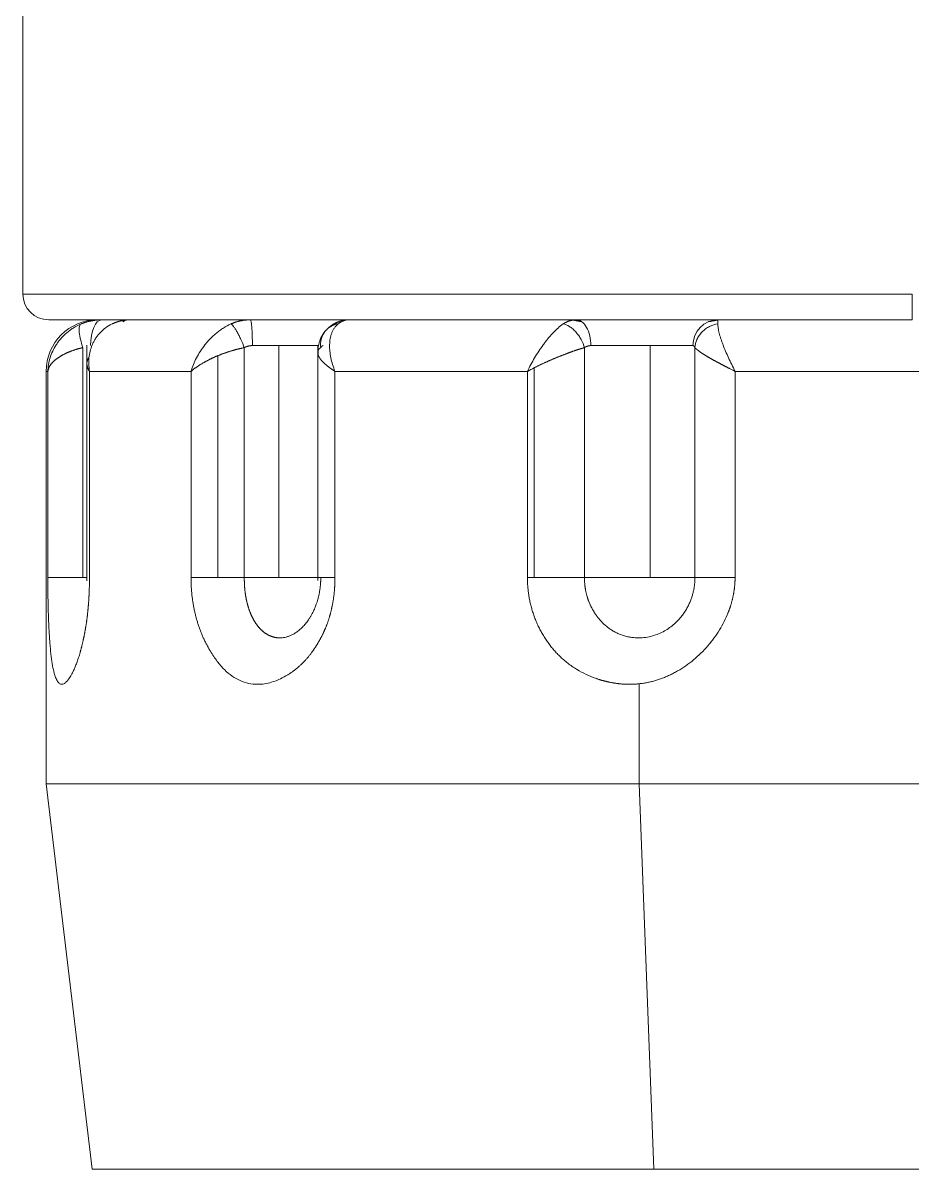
# Model space of a CAD drawing. Header units: millimetres. Extents: x 2915 to 5291, y 1031 to 4391.
# Drawn here: x 3759.71 to 3776.96, y 2238.01 to 2260.24 of the extents above; entities that cross this region are included whole.
import ezdxf

# ---------------------------------------------------------------- set-up
doc = ezdxf.new("R2010")
doc.units = ezdxf.units.MM

msp = doc.modelspace()

# ---------------------------------------------------------------- linework, layer by layer
at = {"linetype": 'Continuous', "lineweight": 18, "extrusion": (0, 1, 0)}
for p, q in [((3759.709, 2263.778), (3759.709, 2254.983)), ((3776.959, 2254.483), (3760.209, 2254.483)), ((3760.95, 2253.99), (3760.95, 2249.416)), ((3765.429, 2253.99), (3765.429, 2249.426)), ((3760.159, 2253.483), (3760.159, 2245.483)), ((3760.159, 2245.483), (3761.051, 2238.005)), ((3760.159, 2245.483), (3771.666, 2245.483)), ((3793.759, 2245.483), (3771.666, 2245.483))]:
    msp.add_line(p, q, dxfattribs=at)
at = {"linetype": 'Continuous', "lineweight": 13, "extrusion": (0, 1, 0)}
for p, q in [((3776.959, 2254.983), (3759.709, 2254.983)), ((3776.959, 2254.983), (3776.959, 2254.483)), ((3764.16, 2253.983), (3764.674, 2253.983)), ((3764.674, 2253.983), (3765.429, 2253.983)), ((3764.674, 2253.983), (3764.674, 2249.483)), ((3770.729, 2253.983), (3771.876, 2253.983)), ((3771.876, 2253.983), (3772.708, 2253.983)), ((3771.876, 2253.983), (3771.876, 2249.483)), ((3760.874, 2253.943), (3760.874, 2249.483)), ((3763.488, 2249.483), (3763.488, 2253.787)), ((3764.004, 2253.943), (3764.004, 2249.483)), ((3770.604, 2253.943), (3770.604, 2249.483)), ((3772.746, 2249.483), (3772.746, 2253.943)), ((3769.626, 2249.483), (3769.626, 2253.551)), ((3760.193, 2253.483), (3760.159, 2253.483)), ((3760.193, 2253.483), (3760.193, 2249.483)), ((3761, 2253.483), (3762.971, 2253.483)), ((3761, 2249.483), (3761, 2253.483)), ((3762.971, 2253.483), (3762.971, 2249.483)), ((3765.763, 2253.483), (3769.497, 2253.483)), ((3765.763, 2249.483), (3765.763, 2253.483)), ((3769.497, 2253.483), (3769.497, 2249.483)), ((3773.525, 2253.483), (3778.022, 2253.483)), ((3773.525, 2249.483), (3773.525, 2253.483)), ((3760.95, 2249.483), (3760.874, 2249.483)), ((3764.674, 2249.483), (3764.004, 2249.483)), ((3765.429, 2249.483), (3764.674, 2249.483)), ((3771.876, 2249.483), (3770.604, 2249.483)), ((3772.746, 2249.483), (3771.876, 2249.483)), ((3771.666, 2247.422), (3771.666, 2245.483)), ((3771.947, 2238.005), (3771.666, 2245.483)), ((3761.051, 2238.005), (3771.947, 2238.005)), ((3792.867, 2238.005), (3771.947, 2238.005))]:
    msp.add_line(p, q, dxfattribs=at)
at = {"linetype": 'Continuous', "lineweight": 18}
for centre, radius, start, end in [((3760.209, 2254.983), 0.5, 180, 270), ((3761.159, 2253.483), 1, 90, 180)]:
    msp.add_arc(centre, radius, start, end, dxfattribs=at)
at = {"linetype": 'Continuous', "lineweight": 13}
for centre, major_axis, ratio, start_param, end_param in [((3761.236, 2253.983), (0, -0.5), 0.429305, 3.141593, 4.712389), ((3761.785, 2253.983), (0, -0.5), 0.734428, 3.141593, 3.528303), ((3764.121, 2253.983), (0, -0.5), 0.07979, 1.570796, 3.141593), ((3766.02, 2253.983), (0, -0.5), 0.975377, 3.141593, 3.810606), ((3770.445, 2253.983), (0, -0.5), 0.567506, 1.570796, 3.141593), ((3773.186, 2253.983), (0, 0.5), 0.954974, 0, 1.570796)]:
    msp.add_ellipse(centre, major_axis=major_axis, ratio=ratio, start_param=start_param, end_param=end_param, dxfattribs=at)
for points, knots in [([(3760.839, 2254.404), (3760.783, 2254.381), (3760.707, 2254.341), (3760.615, 2254.278), (3760.552, 2254.227), (3760.494, 2254.173), (3760.442, 2254.117), (3760.395, 2254.059), (3760.34, 2253.978), (3760.283, 2253.874), (3760.25, 2253.788), (3760.21, 2253.659), (3760.196, 2253.571), (3760.193, 2253.483)], [0, 0, 0, 0, 0.125, 0.1875, 0.25, 0.3125, 0.375, 0.4375, 0.5, 0.625, 0.75, 0.75, 1, 1, 1, 1]), ([(3760.874, 2253.943), (3760.856, 2253.994), (3760.831, 2254.075), (3760.809, 2254.178), (3760.8, 2254.249), (3760.799, 2254.309), (3760.808, 2254.371), (3760.825, 2254.396), (3760.839, 2254.404)], [0, 0, 0, 0, 0.250916, 0.37638, 0.501843, 0.627307, 0.752771, 1, 1, 1, 1]), ([(3763.745, 2254.404), (3763.693, 2254.381), (3763.62, 2254.341), (3763.529, 2254.278), (3763.463, 2254.227), (3763.401, 2254.173), (3763.344, 2254.117), (3763.29, 2254.059), (3763.223, 2253.978), (3763.149, 2253.874), (3763.099, 2253.788), (3763.032, 2253.659), (3762.996, 2253.571), (3762.971, 2253.483)], [0, 0, 0, 0, 0.125, 0.1875, 0.25, 0.3125, 0.375, 0.4375, 0.5, 0.625, 0.75, 0.75, 1, 1, 1, 1]), ([(3770.191, 2254.404), (3770.158, 2254.381), (3770.107, 2254.341), (3770.04, 2254.278), (3769.991, 2254.227), (3769.941, 2254.173), (3769.894, 2254.117), (3769.848, 2254.059), (3769.787, 2253.978), (3769.715, 2253.874), (3769.662, 2253.788), (3769.585, 2253.659), (3769.538, 2253.571), (3769.497, 2253.483)], [0, 0, 0, 0, 0.125, 0.1875, 0.25, 0.3125, 0.375, 0.4375, 0.5, 0.625, 0.75, 0.75, 1, 1, 1, 1]), ([(3770.604, 2253.943), (3770.59, 2253.994), (3770.557, 2254.075), (3770.493, 2254.178), (3770.437, 2254.249), (3770.376, 2254.309), (3770.291, 2254.371), (3770.229, 2254.396), (3770.191, 2254.404)], [0, 0, 0, 0, 0.250842, 0.376318, 0.501794, 0.62727, 0.752747, 1, 1, 1, 1]), ([(3773.193, 2254.404), (3773.14, 2254.396), (3773.057, 2254.371), (3772.953, 2254.309), (3772.884, 2254.249), (3772.826, 2254.178), (3772.768, 2254.075), (3772.749, 2253.994), (3772.746, 2253.943)], [0, 0, 0, 0, 0.247163, 0.37264, 0.498117, 0.623594, 0.74907, 1, 1, 1, 1]), ([(3773.525, 2253.483), (3773.48, 2253.571), (3773.437, 2253.659), (3773.378, 2253.788), (3773.34, 2253.874), (3773.299, 2253.978), (3773.269, 2254.059), (3773.249, 2254.117), (3773.232, 2254.173), (3773.217, 2254.227), (3773.206, 2254.278), (3773.194, 2254.341), (3773.192, 2254.381), (3773.193, 2254.404)], [0, 0, 0, 0, 0.25, 0.25, 0.375, 0.5, 0.5625, 0.625, 0.6875, 0.75, 0.8125, 0.875, 1, 1, 1, 1]), ([(3765.488, 2253.943), (3765.489, 2253.945), (3765.491, 2253.948), (3765.493, 2253.952), (3765.496, 2253.955), (3765.499, 2253.959), (3765.501, 2253.962), (3765.504, 2253.965), (3765.507, 2253.968), (3765.509, 2253.971), (3765.512, 2253.973), (3765.514, 2253.975), (3765.516, 2253.977), (3765.519, 2253.978), (3765.521, 2253.98), (3765.523, 2253.981), (3765.526, 2253.982), (3765.528, 2253.982), (3765.53, 2253.983), (3765.531, 2253.983), (3765.532, 2253.983)], [0, 0, 0, 0, 0.056097, 0.111907, 0.16747, 0.222827, 0.278022, 0.333096, 0.388091, 0.44305, 0.498016, 0.553032, 0.60814, 0.663384, 0.718804, 0.774442, 0.830341, 0.88654, 0.94308, 1, 1, 1, 1]), ([(3770.729, 2253.983), (3770.726, 2253.983), (3770.721, 2253.983), (3770.714, 2253.982), (3770.706, 2253.982), (3770.699, 2253.981), (3770.691, 2253.98), (3770.684, 2253.978), (3770.677, 2253.977), (3770.67, 2253.975), (3770.663, 2253.973), (3770.656, 2253.971), (3770.649, 2253.968), (3770.643, 2253.965), (3770.636, 2253.962), (3770.63, 2253.959), (3770.623, 2253.955), (3770.617, 2253.952), (3770.61, 2253.948), (3770.606, 2253.945), (3770.604, 2253.943)], [0, 0, 0, 0, 0.05692, 0.11346, 0.169659, 0.225558, 0.281196, 0.336616, 0.39186, 0.446968, 0.501984, 0.55695, 0.611909, 0.666904, 0.721978, 0.777173, 0.83253, 0.888093, 0.943903, 1, 1, 1, 1]), ([(3772.746, 2253.943), (3772.745, 2253.945), (3772.744, 2253.948), (3772.743, 2253.952), (3772.741, 2253.955), (3772.74, 2253.959), (3772.738, 2253.962), (3772.736, 2253.965), (3772.734, 2253.968), (3772.732, 2253.971), (3772.73, 2253.973), (3772.728, 2253.975), (3772.726, 2253.977), (3772.724, 2253.978), (3772.721, 2253.98), (3772.719, 2253.981), (3772.716, 2253.982), (3772.714, 2253.982), (3772.711, 2253.983), (3772.709, 2253.983), (3772.708, 2253.983)], [0, 0, 0, 0, 0.056097, 0.111907, 0.16747, 0.222827, 0.278022, 0.333096, 0.388091, 0.44305, 0.498016, 0.553032, 0.60814, 0.663384, 0.718804, 0.774442, 0.830341, 0.88654, 0.94308, 1, 1, 1, 1]), ([(3760.874, 2253.943), (3760.87, 2253.942), (3760.861, 2253.941), (3760.847, 2253.938), (3760.833, 2253.934), (3760.819, 2253.931), (3760.805, 2253.927), (3760.791, 2253.924), (3760.777, 2253.92), (3760.763, 2253.916), (3760.748, 2253.911), (3760.734, 2253.907), (3760.719, 2253.902), (3760.704, 2253.897), (3760.69, 2253.893), (3760.675, 2253.887), (3760.66, 2253.882), (3760.646, 2253.876), (3760.631, 2253.871), (3760.616, 2253.865), (3760.601, 2253.859), (3760.586, 2253.853), (3760.572, 2253.846), (3760.557, 2253.84), (3760.542, 2253.833), (3760.528, 2253.826), (3760.513, 2253.819), (3760.499, 2253.811), (3760.485, 2253.804), (3760.471, 2253.796), (3760.457, 2253.788), (3760.443, 2253.78), (3760.429, 2253.772), (3760.416, 2253.764), (3760.403, 2253.755), (3760.39, 2253.746), (3760.377, 2253.738), (3760.364, 2253.728), (3760.352, 2253.719), (3760.34, 2253.71), (3760.329, 2253.7), (3760.317, 2253.69), (3760.306, 2253.68), (3760.296, 2253.67), (3760.286, 2253.66), (3760.276, 2253.649), (3760.267, 2253.638), (3760.258, 2253.627), (3760.249, 2253.616), (3760.241, 2253.605), (3760.234, 2253.594), (3760.227, 2253.582), (3760.22, 2253.57), (3760.215, 2253.558), (3760.209, 2253.546), (3760.205, 2253.534), (3760.201, 2253.521), (3760.197, 2253.509), (3760.195, 2253.496), (3760.193, 2253.487), (3760.193, 2253.483)], [0, 0, 0, 0, 0.011436, 0.023066, 0.03489, 0.046909, 0.059124, 0.071536, 0.084146, 0.096954, 0.109961, 0.123168, 0.136575, 0.150183, 0.163993, 0.178005, 0.192219, 0.206636, 0.221257, 0.236081, 0.251111, 0.266345, 0.281784, 0.297429, 0.31328, 0.329338, 0.345602, 0.362073, 0.378752, 0.395638, 0.412733, 0.430036, 0.447547, 0.465267, 0.483197, 0.501335, 0.519684, 0.538242, 0.55701, 0.575989, 0.595178, 0.614577, 0.634188, 0.65401, 0.674043, 0.694287, 0.714743, 0.735411, 0.756291, 0.777383, 0.798687, 0.820204, 0.841933, 0.863875, 0.886029, 0.908397, 0.930978, 0.953772, 0.976779, 1, 1, 1, 1]), ([(3763.488, 2253.787), (3763.484, 2253.785), (3763.474, 2253.781), (3763.46, 2253.775), (3763.445, 2253.769), (3763.43, 2253.762), (3763.415, 2253.755), (3763.399, 2253.748), (3763.384, 2253.74), (3763.367, 2253.733), (3763.351, 2253.725), (3763.334, 2253.717), (3763.318, 2253.708), (3763.3, 2253.699), (3763.283, 2253.69), (3763.266, 2253.681), (3763.248, 2253.671), (3763.231, 2253.662), (3763.213, 2253.652), (3763.195, 2253.641), (3763.177, 2253.631), (3763.159, 2253.62), (3763.141, 2253.609), (3763.123, 2253.597), (3763.106, 2253.586), (3763.088, 2253.574), (3763.071, 2253.561), (3763.053, 2253.549), (3763.036, 2253.536), (3763.019, 2253.523), (3763.003, 2253.51), (3762.986, 2253.496), (3762.976, 2253.487), (3762.971, 2253.483)], [0, 0, 0, 0, 0.021723, 0.044145, 0.067267, 0.091089, 0.115612, 0.140835, 0.16676, 0.193387, 0.220715, 0.248746, 0.277479, 0.306916, 0.337055, 0.367898, 0.399445, 0.431695, 0.464649, 0.498307, 0.53267, 0.567737, 0.603508, 0.639984, 0.677165, 0.715051, 0.753642, 0.792938, 0.83294, 0.873647, 0.915059, 0.957177, 1, 1, 1, 1]), ([(3764.004, 2253.943), (3763.999, 2253.942), (3763.988, 2253.94), (3763.973, 2253.937), (3763.957, 2253.934), (3763.941, 2253.93), (3763.925, 2253.927), (3763.909, 2253.923), (3763.893, 2253.919), (3763.877, 2253.915), (3763.861, 2253.911), (3763.844, 2253.907), (3763.828, 2253.902), (3763.811, 2253.898), (3763.795, 2253.893), (3763.778, 2253.888), (3763.761, 2253.883), (3763.745, 2253.878), (3763.728, 2253.873), (3763.711, 2253.868), (3763.694, 2253.862), (3763.677, 2253.857), (3763.66, 2253.851), (3763.643, 2253.845), (3763.625, 2253.839), (3763.608, 2253.833), (3763.591, 2253.827), (3763.574, 2253.821), (3763.557, 2253.814), (3763.54, 2253.807), (3763.522, 2253.801), (3763.505, 2253.794), (3763.494, 2253.789), (3763.488, 2253.787)], [0, 0, 0, 0, 0.029332, 0.058846, 0.088545, 0.11843, 0.148501, 0.178761, 0.209211, 0.239852, 0.270685, 0.301712, 0.332934, 0.364351, 0.395966, 0.42778, 0.459793, 0.492007, 0.524422, 0.55704, 0.589863, 0.62289, 0.656123, 0.689564, 0.723212, 0.757069, 0.791137, 0.825415, 0.859905, 0.894607, 0.929524, 0.964654, 1, 1, 1, 1]), ([(3770.604, 2253.943), (3770.601, 2253.942), (3770.594, 2253.941), (3770.583, 2253.938), (3770.572, 2253.935), (3770.561, 2253.932), (3770.55, 2253.928), (3770.538, 2253.925), (3770.526, 2253.921), (3770.514, 2253.917), (3770.501, 2253.914), (3770.489, 2253.91), (3770.476, 2253.905), (3770.463, 2253.901), (3770.449, 2253.897), (3770.436, 2253.892), (3770.422, 2253.887), (3770.408, 2253.883), (3770.393, 2253.878), (3770.379, 2253.872), (3770.364, 2253.867), (3770.348, 2253.862), (3770.333, 2253.856), (3770.317, 2253.85), (3770.302, 2253.845), (3770.285, 2253.839), (3770.269, 2253.832), (3770.252, 2253.826), (3770.236, 2253.82), (3770.219, 2253.813), (3770.201, 2253.807), (3770.184, 2253.8), (3770.166, 2253.793), (3770.148, 2253.786), (3770.13, 2253.778), (3770.111, 2253.771), (3770.093, 2253.763), (3770.074, 2253.756), (3770.055, 2253.748), (3770.036, 2253.74), (3770.017, 2253.732), (3769.997, 2253.724), (3769.977, 2253.715), (3769.958, 2253.707), (3769.938, 2253.698), (3769.917, 2253.689), (3769.897, 2253.68), (3769.877, 2253.671), (3769.856, 2253.662), (3769.836, 2253.653), (3769.815, 2253.643), (3769.794, 2253.634), (3769.773, 2253.624), (3769.752, 2253.614), (3769.731, 2253.604), (3769.71, 2253.594), (3769.689, 2253.583), (3769.668, 2253.573), (3769.647, 2253.562), (3769.633, 2253.555), (3769.626, 2253.551)], [0, 0, 0, 0, 0.012656, 0.025464, 0.038424, 0.051538, 0.064805, 0.078226, 0.091803, 0.105535, 0.119424, 0.133469, 0.147672, 0.162033, 0.176552, 0.19123, 0.206068, 0.221066, 0.236224, 0.251543, 0.267023, 0.282665, 0.298469, 0.314436, 0.330565, 0.346858, 0.363314, 0.379934, 0.396719, 0.413668, 0.430782, 0.448062, 0.465507, 0.483117, 0.500894, 0.518838, 0.536948, 0.555225, 0.573669, 0.59228, 0.611059, 0.630006, 0.649122, 0.668405, 0.687857, 0.707478, 0.727268, 0.747228, 0.767356, 0.787654, 0.808122, 0.82876, 0.849568, 0.870546, 0.891694, 0.913014, 0.934504, 0.956165, 0.977997, 1, 1, 1, 1]), ([(3773.415, 2253.539), (3773.41, 2253.542), (3773.4, 2253.547), (3773.385, 2253.554), (3773.371, 2253.562), (3773.356, 2253.569), (3773.342, 2253.577), (3773.328, 2253.584), (3773.314, 2253.591), (3773.301, 2253.598), (3773.287, 2253.605), (3773.274, 2253.612), (3773.26, 2253.619), (3773.247, 2253.626), (3773.235, 2253.633), (3773.222, 2253.64), (3773.209, 2253.646), (3773.197, 2253.653), (3773.185, 2253.66), (3773.173, 2253.666), (3773.161, 2253.672), (3773.149, 2253.679), (3773.138, 2253.685), (3773.126, 2253.691), (3773.115, 2253.697), (3773.104, 2253.703), (3773.093, 2253.709), (3773.083, 2253.715), (3773.072, 2253.721), (3773.062, 2253.727), (3773.052, 2253.733), (3773.042, 2253.738), (3773.032, 2253.744), (3773.023, 2253.749), (3773.014, 2253.755), (3773.004, 2253.76), (3772.995, 2253.766), (3772.987, 2253.771), (3772.978, 2253.776), (3772.969, 2253.781), (3772.961, 2253.786), (3772.953, 2253.791), (3772.945, 2253.796), (3772.937, 2253.801), (3772.93, 2253.806), (3772.922, 2253.81), (3772.915, 2253.815), (3772.908, 2253.819), (3772.901, 2253.824), (3772.894, 2253.828), (3772.887, 2253.833), (3772.881, 2253.837), (3772.875, 2253.841), (3772.869, 2253.845), (3772.863, 2253.849), (3772.857, 2253.853), (3772.851, 2253.857), (3772.846, 2253.861), (3772.84, 2253.865), (3772.835, 2253.869), (3772.83, 2253.872), (3772.825, 2253.876), (3772.82, 2253.879), (3772.816, 2253.883), (3772.811, 2253.886), (3772.807, 2253.89), (3772.803, 2253.893), (3772.799, 2253.896), (3772.795, 2253.899), (3772.791, 2253.902), (3772.787, 2253.905), (3772.784, 2253.908), (3772.781, 2253.911), (3772.777, 2253.914), (3772.774, 2253.916), (3772.771, 2253.919), (3772.768, 2253.922), (3772.766, 2253.924), (3772.763, 2253.926), (3772.76, 2253.929), (3772.758, 2253.931), (3772.756, 2253.933), (3772.754, 2253.935), (3772.751, 2253.938), (3772.749, 2253.94), (3772.748, 2253.941), (3772.746, 2253.943), (3772.746, 2253.943)], [0, 0, 0, 0, 0.015167, 0.030251, 0.045253, 0.060171, 0.075007, 0.08976, 0.10443, 0.119018, 0.133523, 0.147945, 0.162285, 0.176543, 0.190718, 0.204811, 0.218821, 0.232749, 0.246596, 0.26036, 0.274042, 0.287642, 0.30116, 0.314596, 0.327951, 0.341224, 0.354415, 0.367524, 0.380552, 0.393499, 0.406364, 0.419148, 0.431851, 0.444472, 0.457013, 0.469472, 0.481851, 0.494148, 0.506365, 0.518501, 0.530557, 0.542532, 0.554427, 0.566242, 0.577976, 0.58963, 0.601204, 0.612698, 0.624113, 0.635447, 0.646702, 0.657878, 0.668974, 0.679991, 0.690929, 0.701787, 0.712567, 0.723268, 0.733891, 0.744434, 0.7549, 0.765287, 0.775596, 0.785827, 0.79598, 0.806056, 0.816054, 0.825974, 0.835818, 0.845584, 0.855273, 0.864886, 0.874422, 0.883882, 0.893266, 0.902573, 0.911805, 0.920961, 0.930042, 0.939048, 0.947978, 0.956834, 0.965615, 0.974322, 0.982955, 0.991514, 1, 1, 1, 1]), ([(3760.874, 2249.483), (3760.786, 2249.483), (3760.61, 2249.483), (3760.386, 2249.483), (3760.237, 2249.483), (3760.199, 2249.483), (3760.193, 2249.483)], [0, 0, 0, 0, 0.249151, 0.499491, 0.749831, 1, 1, 1, 1]), ([(3763.488, 2249.483), (3763.466, 2249.483), (3763.348, 2249.483), (3763.152, 2249.483), (3763.022, 2249.483), (3762.971, 2249.483)], [0, 0, 0, 0, 0.103723, 0.552015, 1, 1, 1, 1]), ([(3764.004, 2249.483), (3763.912, 2249.483), (3763.739, 2249.483), (3763.562, 2249.483), (3763.488, 2249.483)], [0, 0, 0, 0, 0.56541, 1, 1, 1, 1]), ([(3764.004, 2249.483), (3764.004, 2249.477), (3764.004, 2249.465), (3764.004, 2249.447), (3764.004, 2249.429), (3764.005, 2249.411), (3764.005, 2249.394), (3764.006, 2249.376), (3764.007, 2249.359), (3764.007, 2249.341), (3764.009, 2249.324), (3764.01, 2249.307), (3764.011, 2249.29), (3764.012, 2249.273), (3764.014, 2249.256), (3764.016, 2249.239), (3764.017, 2249.222), (3764.019, 2249.205), (3764.021, 2249.188), (3764.024, 2249.172), (3764.026, 2249.155), (3764.028, 2249.139), (3764.031, 2249.122), (3764.034, 2249.106), (3764.037, 2249.09), (3764.04, 2249.074), (3764.043, 2249.058), (3764.046, 2249.042), (3764.05, 2249.026), (3764.054, 2249.01), (3764.057, 2248.994), (3764.061, 2248.979), (3764.065, 2248.963), (3764.07, 2248.947), (3764.074, 2248.932), (3764.079, 2248.917), (3764.083, 2248.901), (3764.088, 2248.886), (3764.093, 2248.871), (3764.098, 2248.856), (3764.104, 2248.841), (3764.109, 2248.827), (3764.115, 2248.812), (3764.121, 2248.797), (3764.127, 2248.783), (3764.133, 2248.768), (3764.139, 2248.754), (3764.146, 2248.74), (3764.152, 2248.726), (3764.159, 2248.712), (3764.166, 2248.698), (3764.173, 2248.685), (3764.181, 2248.671), (3764.188, 2248.658), (3764.196, 2248.645), (3764.204, 2248.632), (3764.212, 2248.619), (3764.22, 2248.606), (3764.228, 2248.594), (3764.237, 2248.581), (3764.245, 2248.569), (3764.254, 2248.557), (3764.263, 2248.545), (3764.273, 2248.534), (3764.282, 2248.522), (3764.292, 2248.511), (3764.302, 2248.5), (3764.312, 2248.489), (3764.322, 2248.479), (3764.332, 2248.469), (3764.343, 2248.459), (3764.353, 2248.449), (3764.364, 2248.439), (3764.375, 2248.43), (3764.387, 2248.421), (3764.398, 2248.413), (3764.41, 2248.404), (3764.421, 2248.396), (3764.433, 2248.389), (3764.446, 2248.381), (3764.458, 2248.374), (3764.47, 2248.367), (3764.483, 2248.361), (3764.496, 2248.355), (3764.509, 2248.349), (3764.522, 2248.344), (3764.535, 2248.339), (3764.549, 2248.334), (3764.563, 2248.33), (3764.576, 2248.326), (3764.59, 2248.323), (3764.604, 2248.32), (3764.619, 2248.318), (3764.633, 2248.316), (3764.648, 2248.314), (3764.662, 2248.313), (3764.677, 2248.312), (3764.687, 2248.312), (3764.692, 2248.312)], [0, 0, 0, 0, 0.009914, 0.019782, 0.029607, 0.03939, 0.049134, 0.058841, 0.068514, 0.078154, 0.087764, 0.097347, 0.106904, 0.116438, 0.125951, 0.135445, 0.144923, 0.154387, 0.163838, 0.173279, 0.182713, 0.192141, 0.201565, 0.210987, 0.220409, 0.229834, 0.239263, 0.248699, 0.258142, 0.267596, 0.277061, 0.286539, 0.296033, 0.305544, 0.315073, 0.324623, 0.334194, 0.343789, 0.353408, 0.363054, 0.372727, 0.38243, 0.392163, 0.401928, 0.411726, 0.421558, 0.431426, 0.44133, 0.451272, 0.461252, 0.471273, 0.481334, 0.491437, 0.501582, 0.511771, 0.522005, 0.532284, 0.542609, 0.552981, 0.5634, 0.573868, 0.584385, 0.594951, 0.605568, 0.616235, 0.626954, 0.637725, 0.648549, 0.659426, 0.670356, 0.681341, 0.69238, 0.703475, 0.714625, 0.725831, 0.737093, 0.748413, 0.75979, 0.771224, 0.782717, 0.794268, 0.805878, 0.817548, 0.829277, 0.841067, 0.852917, 0.864828, 0.876801, 0.888836, 0.900933, 0.913093, 0.925316, 0.937603, 0.949954, 0.96237, 0.974851, 0.987397, 1, 1, 1, 1]), ([(3765.763, 2249.483), (3765.693, 2249.483), (3765.566, 2249.483), (3765.445, 2249.483), (3765.416, 2249.483), (3765.456, 2249.483), (3765.488, 2249.483)], [0, 0, 0, 0, 0.249871, 0.499914, 0.749957, 1, 1, 1, 1]), ([(3770.604, 2249.483), (3770.535, 2249.483), (3770.371, 2249.483), (3770.075, 2249.483), (3769.817, 2249.483), (3769.673, 2249.483), (3769.626, 2249.483)], [0, 0, 0, 0, 0.285013, 0.570025, 0.855038, 1, 1, 1, 1]), ([(3770.604, 2249.483), (3770.604, 2249.477), (3770.604, 2249.464), (3770.604, 2249.446), (3770.605, 2249.428), (3770.606, 2249.41), (3770.606, 2249.393), (3770.608, 2249.375), (3770.609, 2249.358), (3770.61, 2249.34), (3770.612, 2249.323), (3770.614, 2249.306), (3770.617, 2249.289), (3770.619, 2249.272), (3770.622, 2249.255), (3770.625, 2249.238), (3770.628, 2249.22), (3770.632, 2249.203), (3770.636, 2249.186), (3770.64, 2249.169), (3770.644, 2249.152), (3770.649, 2249.134), (3770.654, 2249.117), (3770.659, 2249.099), (3770.665, 2249.082), (3770.671, 2249.064), (3770.677, 2249.046), (3770.684, 2249.029), (3770.691, 2249.011), (3770.698, 2248.993), (3770.706, 2248.975), (3770.714, 2248.956), (3770.722, 2248.938), (3770.731, 2248.92), (3770.74, 2248.902), (3770.75, 2248.883), (3770.76, 2248.865), (3770.771, 2248.846), (3770.782, 2248.828), (3770.793, 2248.809), (3770.805, 2248.791), (3770.817, 2248.772), (3770.83, 2248.754), (3770.843, 2248.735), (3770.857, 2248.717), (3770.872, 2248.698), (3770.887, 2248.68), (3770.912, 2248.651), (3770.949, 2248.61), (3771, 2248.561), (3771.056, 2248.515), (3771.115, 2248.472), (3771.18, 2248.433), (3771.248, 2248.398), (3771.321, 2248.368), (3771.398, 2248.344), (3771.48, 2248.326), (3771.565, 2248.315), (3771.669, 2248.31), (3771.789, 2248.318), (3771.92, 2248.346), (3772.042, 2248.388), (3772.154, 2248.443), (3772.256, 2248.509), (3772.348, 2248.582), (3772.414, 2248.648), (3772.461, 2248.7), (3772.491, 2248.737), (3772.519, 2248.774), (3772.545, 2248.812), (3772.569, 2248.849), (3772.591, 2248.886), (3772.611, 2248.923), (3772.629, 2248.96), (3772.645, 2248.996), (3772.66, 2249.032), (3772.674, 2249.068), (3772.686, 2249.103), (3772.697, 2249.138), (3772.707, 2249.172), (3772.715, 2249.206), (3772.722, 2249.24), (3772.729, 2249.274), (3772.734, 2249.308), (3772.738, 2249.342), (3772.742, 2249.377), (3772.744, 2249.411), (3772.746, 2249.447), (3772.746, 2249.471), (3772.746, 2249.483)], [0, 0, 0, 0, 0.005081, 0.010103, 0.015074, 0.02, 0.024887, 0.029742, 0.034571, 0.03938, 0.044175, 0.048963, 0.053749, 0.058538, 0.063336, 0.068148, 0.07298, 0.077836, 0.08272, 0.087638, 0.092593, 0.097588, 0.102629, 0.107718, 0.112858, 0.118052, 0.123304, 0.128616, 0.13399, 0.139428, 0.144934, 0.150507, 0.156151, 0.161867, 0.167656, 0.17352, 0.179459, 0.185476, 0.19157, 0.197744, 0.203997, 0.210331, 0.216746, 0.223244, 0.229824, 0.236487, 0.243234, 0.250066, 0.270157, 0.290721, 0.311766, 0.333306, 0.355361, 0.377958, 0.401133, 0.424923, 0.449376, 0.474539, 0.50046, 0.540794, 0.579325, 0.616242, 0.651714, 0.685875, 0.718817, 0.750588, 0.764276, 0.777616, 0.790614, 0.803275, 0.815605, 0.82761, 0.839299, 0.850682, 0.861769, 0.872576, 0.883119, 0.893419, 0.903498, 0.913384, 0.923107, 0.932702, 0.942209, 0.95167, 0.961132, 0.970643, 0.980255, 0.990022, 1, 1, 1, 1]), ([(3773.525, 2249.483), (3773.434, 2249.483), (3773.249, 2249.483), (3773.002, 2249.483), (3772.823, 2249.483), (3772.763, 2249.483), (3772.746, 2249.483)], [0, 0, 0, 0, 0.249774, 0.499849, 0.749925, 1, 1, 1, 1])]:
    msp.add_open_spline(points, degree=3, knots=knots, dxfattribs=at)
at = {"linetype": 'Continuous', "lineweight": 18}
for points, knots in [([(3760.839, 2254.404), (3760.844, 2254.406), (3760.853, 2254.41), (3760.868, 2254.415), (3760.882, 2254.421), (3760.897, 2254.426), (3760.912, 2254.431), (3760.927, 2254.436), (3760.942, 2254.44), (3760.957, 2254.445), (3760.972, 2254.449), (3760.987, 2254.453), (3761.002, 2254.456), (3761.017, 2254.46), (3761.033, 2254.463), (3761.048, 2254.466), (3761.064, 2254.468), (3761.079, 2254.471), (3761.095, 2254.473), (3761.11, 2254.475), (3761.126, 2254.477), (3761.141, 2254.479), (3761.157, 2254.48), (3761.173, 2254.481), (3761.189, 2254.482), (3761.204, 2254.482), (3761.22, 2254.483), (3761.231, 2254.483), (3761.236, 2254.483)], [0, 0, 0, 0, 0.037952, 0.075942, 0.113969, 0.152035, 0.190139, 0.228283, 0.266466, 0.304689, 0.342953, 0.381257, 0.419603, 0.45799, 0.496419, 0.534891, 0.573406, 0.611964, 0.650565, 0.689211, 0.7279, 0.766635, 0.805414, 0.844239, 0.88311, 0.922027, 0.96099, 1, 1, 1, 1]), ([(3761, 2253.483), (3760.986, 2253.571), (3760.982, 2253.659), (3760.995, 2253.788), (3761.009, 2253.874), (3761.044, 2253.978), (3761.081, 2254.059), (3761.115, 2254.117), (3761.153, 2254.173), (3761.199, 2254.227), (3761.25, 2254.278), (3761.325, 2254.341), (3761.391, 2254.381), (3761.44, 2254.404)], [0, 0, 0, 0, 0.25, 0.25, 0.375, 0.5, 0.5625, 0.625, 0.6875, 0.75, 0.8125, 0.875, 1, 1, 1, 1]), ([(3761.785, 2254.483), (3761.781, 2254.483), (3761.772, 2254.483), (3761.758, 2254.482), (3761.745, 2254.482), (3761.731, 2254.481), (3761.718, 2254.48), (3761.704, 2254.479), (3761.691, 2254.477), (3761.677, 2254.475), (3761.664, 2254.473), (3761.65, 2254.471), (3761.637, 2254.468), (3761.623, 2254.466), (3761.61, 2254.463), (3761.597, 2254.46), (3761.583, 2254.456), (3761.57, 2254.453), (3761.557, 2254.449), (3761.544, 2254.445), (3761.53, 2254.44), (3761.517, 2254.436), (3761.504, 2254.431), (3761.491, 2254.426), (3761.479, 2254.421), (3761.466, 2254.415), (3761.453, 2254.41), (3761.445, 2254.406), (3761.44, 2254.404)], [0, 0, 0, 0, 0.03901, 0.077973, 0.11689, 0.155761, 0.194586, 0.233365, 0.2721, 0.310789, 0.349435, 0.388036, 0.426594, 0.465109, 0.503581, 0.54201, 0.580397, 0.618743, 0.657047, 0.695311, 0.733534, 0.771717, 0.809861, 0.847965, 0.886031, 0.924058, 0.962048, 1, 1, 1, 1]), ([(3763.745, 2254.404), (3763.749, 2254.406), (3763.758, 2254.41), (3763.772, 2254.415), (3763.785, 2254.421), (3763.799, 2254.426), (3763.813, 2254.431), (3763.827, 2254.436), (3763.841, 2254.44), (3763.855, 2254.445), (3763.869, 2254.449), (3763.883, 2254.453), (3763.898, 2254.456), (3763.912, 2254.46), (3763.926, 2254.463), (3763.941, 2254.466), (3763.956, 2254.468), (3763.97, 2254.471), (3763.985, 2254.473), (3764, 2254.475), (3764.015, 2254.477), (3764.03, 2254.479), (3764.045, 2254.48), (3764.06, 2254.481), (3764.075, 2254.482), (3764.09, 2254.482), (3764.105, 2254.483), (3764.115, 2254.483), (3764.121, 2254.483)], [0, 0, 0, 0, 0.037952, 0.075942, 0.113969, 0.152035, 0.190139, 0.228283, 0.266466, 0.304689, 0.342953, 0.381257, 0.419603, 0.45799, 0.496419, 0.534891, 0.573406, 0.611964, 0.650565, 0.689211, 0.7279, 0.766635, 0.805414, 0.844239, 0.88311, 0.922027, 0.96099, 1, 1, 1, 1]), ([(3764.004, 2253.943), (3763.985, 2253.994), (3763.951, 2254.075), (3763.902, 2254.178), (3763.864, 2254.249), (3763.828, 2254.309), (3763.784, 2254.371), (3763.758, 2254.396), (3763.745, 2254.404)], [0, 0, 0, 0, 0.250827, 0.376305, 0.501784, 0.627263, 0.752742, 1, 1, 1, 1]), ([(3765.825, 2254.404), (3765.776, 2254.396), (3765.701, 2254.371), (3765.615, 2254.309), (3765.56, 2254.249), (3765.518, 2254.178), (3765.484, 2254.075), (3765.481, 2253.994), (3765.488, 2253.943)], [0, 0, 0, 0, 0.24716, 0.372635, 0.498111, 0.623586, 0.749061, 1, 1, 1, 1]), ([(3765.763, 2253.483), (3765.728, 2253.571), (3765.701, 2253.659), (3765.675, 2253.788), (3765.661, 2253.874), (3765.657, 2253.978), (3765.662, 2254.059), (3765.669, 2254.117), (3765.682, 2254.173), (3765.699, 2254.227), (3765.722, 2254.278), (3765.759, 2254.341), (3765.796, 2254.381), (3765.825, 2254.404)], [0, 0, 0, 0, 0.25, 0.25, 0.375, 0.5, 0.5625, 0.625, 0.6875, 0.75, 0.8125, 0.875, 1, 1, 1, 1]), ([(3766.02, 2254.483), (3766.017, 2254.483), (3766.013, 2254.483), (3766.005, 2254.482), (3765.998, 2254.482), (3765.99, 2254.481), (3765.983, 2254.48), (3765.975, 2254.479), (3765.968, 2254.477), (3765.96, 2254.475), (3765.953, 2254.473), (3765.945, 2254.471), (3765.938, 2254.468), (3765.93, 2254.466), (3765.923, 2254.463), (3765.915, 2254.46), (3765.908, 2254.456), (3765.9, 2254.453), (3765.892, 2254.449), (3765.885, 2254.445), (3765.877, 2254.44), (3765.87, 2254.436), (3765.862, 2254.431), (3765.855, 2254.426), (3765.847, 2254.421), (3765.84, 2254.415), (3765.832, 2254.41), (3765.827, 2254.406), (3765.825, 2254.404)], [0, 0, 0, 0, 0.03901, 0.077973, 0.11689, 0.155761, 0.194586, 0.233365, 0.2721, 0.310789, 0.349435, 0.388036, 0.426594, 0.465109, 0.503581, 0.54201, 0.580397, 0.618743, 0.657047, 0.695311, 0.733534, 0.771717, 0.809861, 0.847965, 0.886031, 0.924058, 0.962048, 1, 1, 1, 1]), ([(3770.191, 2254.404), (3770.194, 2254.406), (3770.2, 2254.41), (3770.209, 2254.415), (3770.218, 2254.421), (3770.227, 2254.426), (3770.236, 2254.431), (3770.245, 2254.436), (3770.255, 2254.44), (3770.264, 2254.445), (3770.274, 2254.449), (3770.283, 2254.453), (3770.293, 2254.456), (3770.303, 2254.46), (3770.312, 2254.463), (3770.322, 2254.466), (3770.332, 2254.468), (3770.342, 2254.471), (3770.352, 2254.473), (3770.362, 2254.475), (3770.372, 2254.477), (3770.383, 2254.479), (3770.393, 2254.48), (3770.403, 2254.481), (3770.414, 2254.482), (3770.424, 2254.482), (3770.435, 2254.483), (3770.442, 2254.483), (3770.445, 2254.483)], [0, 0, 0, 0, 0.037952, 0.075942, 0.113969, 0.152035, 0.190139, 0.228283, 0.266466, 0.304689, 0.342953, 0.381257, 0.419603, 0.45799, 0.496419, 0.534891, 0.573406, 0.611964, 0.650565, 0.689211, 0.7279, 0.766635, 0.805414, 0.844239, 0.88311, 0.922027, 0.96099, 1, 1, 1, 1]), ([(3773.186, 2254.483), (3773.186, 2254.483), (3773.187, 2254.483), (3773.187, 2254.482), (3773.188, 2254.482), (3773.189, 2254.481), (3773.189, 2254.48), (3773.19, 2254.479), (3773.19, 2254.477), (3773.191, 2254.475), (3773.191, 2254.473), (3773.192, 2254.471), (3773.192, 2254.468), (3773.192, 2254.466), (3773.193, 2254.463), (3773.193, 2254.46), (3773.193, 2254.456), (3773.193, 2254.453), (3773.193, 2254.449), (3773.193, 2254.445), (3773.193, 2254.44), (3773.193, 2254.436), (3773.193, 2254.431), (3773.193, 2254.426), (3773.193, 2254.421), (3773.193, 2254.415), (3773.193, 2254.41), (3773.193, 2254.406), (3773.193, 2254.404)], [0, 0, 0, 0, 0.03901, 0.077973, 0.11689, 0.155761, 0.194586, 0.233365, 0.2721, 0.310789, 0.349435, 0.388036, 0.426594, 0.465109, 0.503581, 0.54201, 0.580397, 0.618743, 0.657047, 0.695311, 0.733534, 0.771717, 0.809861, 0.847965, 0.886031, 0.924058, 0.962048, 1, 1, 1, 1]), ([(3765.573, 2254.261), (3765.539, 2254.221), (3765.488, 2254.141), (3765.435, 2253.978), (3765.43, 2253.867), (3765.44, 2253.796)], [0, 0, 0, 0, 0.294555, 0.556953, 1, 1, 1, 1]), ([(3764.16, 2253.983), (3764.157, 2253.983), (3764.151, 2253.983), (3764.142, 2253.982), (3764.133, 2253.982), (3764.123, 2253.981), (3764.114, 2253.98), (3764.105, 2253.978), (3764.097, 2253.977), (3764.088, 2253.975), (3764.079, 2253.973), (3764.07, 2253.971), (3764.062, 2253.968), (3764.053, 2253.965), (3764.045, 2253.962), (3764.036, 2253.959), (3764.028, 2253.955), (3764.02, 2253.952), (3764.012, 2253.948), (3764.006, 2253.945), (3764.004, 2253.943)], [0, 0, 0, 0, 0.05692, 0.11346, 0.169659, 0.225558, 0.281196, 0.336616, 0.39186, 0.446968, 0.501984, 0.55695, 0.611909, 0.666904, 0.721978, 0.777173, 0.83253, 0.888093, 0.943903, 1, 1, 1, 1]), ([(3761, 2253.483), (3760.999, 2253.485), (3760.995, 2253.491), (3760.991, 2253.499), (3760.986, 2253.506), (3760.982, 2253.514), (3760.978, 2253.522), (3760.975, 2253.529), (3760.971, 2253.537), (3760.968, 2253.544), (3760.966, 2253.552), (3760.963, 2253.559), (3760.961, 2253.566), (3760.959, 2253.573), (3760.957, 2253.58), (3760.955, 2253.587), (3760.954, 2253.594), (3760.953, 2253.601), (3760.952, 2253.608), (3760.951, 2253.615), (3760.95, 2253.622), (3760.95, 2253.628), (3760.95, 2253.635), (3760.95, 2253.642), (3760.951, 2253.648), (3760.951, 2253.654), (3760.952, 2253.661), (3760.953, 2253.667), (3760.954, 2253.673), (3760.955, 2253.679), (3760.957, 2253.685), (3760.959, 2253.691), (3760.96, 2253.697), (3760.963, 2253.703), (3760.965, 2253.709), (3760.967, 2253.715), (3760.97, 2253.72), (3760.972, 2253.726), (3760.975, 2253.732), (3760.978, 2253.737), (3760.981, 2253.743), (3760.985, 2253.748), (3760.987, 2253.751), (3760.988, 2253.752)], [0, 0, 0, 0, 0.027538, 0.054924, 0.082157, 0.109238, 0.136166, 0.162941, 0.189564, 0.216035, 0.242353, 0.268519, 0.294533, 0.320395, 0.346104, 0.371662, 0.397067, 0.42232, 0.447422, 0.472372, 0.49717, 0.521817, 0.546312, 0.570655, 0.594847, 0.618888, 0.642777, 0.666515, 0.690102, 0.713538, 0.736822, 0.759956, 0.782939, 0.805772, 0.828454, 0.850985, 0.873365, 0.895596, 0.917676, 0.939606, 0.961385, 0.983015, 1, 1, 1, 1]), ([(3765.763, 2253.483), (3765.759, 2253.485), (3765.751, 2253.491), (3765.739, 2253.499), (3765.728, 2253.506), (3765.717, 2253.514), (3765.706, 2253.522), (3765.695, 2253.529), (3765.684, 2253.537), (3765.674, 2253.544), (3765.664, 2253.552), (3765.654, 2253.559), (3765.645, 2253.566), (3765.635, 2253.573), (3765.626, 2253.58), (3765.617, 2253.587), (3765.609, 2253.594), (3765.6, 2253.601), (3765.592, 2253.608), (3765.584, 2253.615), (3765.576, 2253.622), (3765.569, 2253.628), (3765.561, 2253.635), (3765.554, 2253.642), (3765.548, 2253.648), (3765.541, 2253.654), (3765.534, 2253.661), (3765.528, 2253.667), (3765.522, 2253.673), (3765.516, 2253.679), (3765.511, 2253.685), (3765.505, 2253.691), (3765.5, 2253.697), (3765.495, 2253.703), (3765.491, 2253.709), (3765.486, 2253.715), (3765.482, 2253.72), (3765.477, 2253.726), (3765.473, 2253.732), (3765.47, 2253.737), (3765.466, 2253.743), (3765.463, 2253.748), (3765.459, 2253.753), (3765.456, 2253.758), (3765.453, 2253.764), (3765.451, 2253.769), (3765.448, 2253.774), (3765.446, 2253.779), (3765.444, 2253.784), (3765.442, 2253.788), (3765.44, 2253.793), (3765.438, 2253.798), (3765.437, 2253.802), (3765.435, 2253.807), (3765.434, 2253.812), (3765.433, 2253.816), (3765.432, 2253.82), (3765.431, 2253.825), (3765.43, 2253.829), (3765.43, 2253.833), (3765.43, 2253.837), (3765.429, 2253.841), (3765.429, 2253.845), (3765.429, 2253.849), (3765.429, 2253.853), (3765.43, 2253.857), (3765.43, 2253.861), (3765.431, 2253.864), (3765.431, 2253.868), (3765.432, 2253.871), (3765.433, 2253.875), (3765.434, 2253.878), (3765.435, 2253.881), (3765.436, 2253.885), (3765.437, 2253.888), (3765.439, 2253.891), (3765.44, 2253.894), (3765.442, 2253.897), (3765.443, 2253.9), (3765.445, 2253.903), (3765.447, 2253.906), (3765.449, 2253.908), (3765.451, 2253.911), (3765.453, 2253.914), (3765.455, 2253.916), (3765.457, 2253.919), (3765.459, 2253.921), (3765.461, 2253.923), (3765.464, 2253.926), (3765.466, 2253.928), (3765.469, 2253.93), (3765.471, 2253.932), (3765.474, 2253.934), (3765.477, 2253.936), (3765.479, 2253.938), (3765.482, 2253.94), (3765.485, 2253.942), (3765.487, 2253.943), (3765.488, 2253.943)], [0, 0, 0, 0, 0.014055, 0.028032, 0.041931, 0.055752, 0.069496, 0.083161, 0.096749, 0.110259, 0.123691, 0.137045, 0.150322, 0.163521, 0.176643, 0.189687, 0.202653, 0.215542, 0.228353, 0.241087, 0.253743, 0.266322, 0.278824, 0.291248, 0.303595, 0.315864, 0.328057, 0.340172, 0.35221, 0.364171, 0.376055, 0.387862, 0.399592, 0.411245, 0.422822, 0.434321, 0.445744, 0.457089, 0.468358, 0.479551, 0.490667, 0.501706, 0.512669, 0.523555, 0.534365, 0.545099, 0.555756, 0.566337, 0.576842, 0.587271, 0.597624, 0.6079, 0.618101, 0.628226, 0.638276, 0.648249, 0.658147, 0.667969, 0.677716, 0.687388, 0.696984, 0.706505, 0.71595, 0.725321, 0.734617, 0.743837, 0.752983, 0.762054, 0.77105, 0.779972, 0.78882, 0.797593, 0.806292, 0.814916, 0.823467, 0.831944, 0.840347, 0.848676, 0.856931, 0.865114, 0.873223, 0.881258, 0.889221, 0.897111, 0.904928, 0.912672, 0.920344, 0.927944, 0.935471, 0.942926, 0.95031, 0.957622, 0.964863, 0.972032, 0.97913, 0.986157, 0.993114, 1, 1, 1, 1]), ([(3761, 2249.483), (3761, 2249.475), (3761, 2249.46), (3761, 2249.437), (3761, 2249.415), (3761, 2249.393), (3760.999, 2249.37), (3760.999, 2249.348), (3760.998, 2249.326), (3760.998, 2249.304), (3760.997, 2249.282), (3760.997, 2249.26), (3760.996, 2249.238), (3760.995, 2249.216), (3760.994, 2249.195), (3760.993, 2249.173), (3760.992, 2249.152), (3760.991, 2249.13), (3760.99, 2249.109), (3760.989, 2249.088), (3760.988, 2249.067), (3760.986, 2249.046), (3760.985, 2249.025), (3760.984, 2249.004), (3760.982, 2248.983), (3760.98, 2248.963), (3760.979, 2248.942), (3760.977, 2248.922), (3760.975, 2248.901), (3760.973, 2248.881), (3760.971, 2248.861), (3760.969, 2248.84), (3760.967, 2248.82), (3760.965, 2248.8), (3760.963, 2248.781), (3760.961, 2248.761), (3760.959, 2248.741), (3760.956, 2248.722), (3760.954, 2248.702), (3760.951, 2248.683), (3760.949, 2248.663), (3760.946, 2248.644), (3760.943, 2248.625), (3760.941, 2248.606), (3760.938, 2248.587), (3760.935, 2248.568), (3760.932, 2248.549), (3760.929, 2248.53), (3760.926, 2248.512), (3760.923, 2248.493), (3760.92, 2248.475), (3760.916, 2248.457), (3760.913, 2248.438), (3760.91, 2248.42), (3760.906, 2248.402), (3760.903, 2248.384), (3760.899, 2248.366), (3760.896, 2248.348), (3760.892, 2248.33), (3760.888, 2248.313), (3760.885, 2248.295), (3760.881, 2248.278), (3760.877, 2248.26), (3760.873, 2248.243), (3760.869, 2248.226), (3760.865, 2248.209), (3760.861, 2248.192), (3760.857, 2248.175), (3760.853, 2248.158), (3760.849, 2248.141), (3760.844, 2248.125), (3760.84, 2248.108), (3760.836, 2248.091), (3760.831, 2248.075), (3760.827, 2248.059), (3760.822, 2248.042), (3760.815, 2248.016), (3760.804, 2247.979), (3760.79, 2247.934), (3760.776, 2247.89), (3760.761, 2247.848), (3760.746, 2247.808), (3760.731, 2247.77), (3760.716, 2247.733), (3760.7, 2247.698), (3760.685, 2247.664), (3760.669, 2247.632), (3760.653, 2247.602), (3760.626, 2247.556), (3760.589, 2247.5), (3760.544, 2247.449), (3760.502, 2247.418), (3760.458, 2247.407), (3760.413, 2247.423), (3760.37, 2247.477), (3760.332, 2247.567), (3760.299, 2247.693), (3760.27, 2247.855), (3760.253, 2247.993), (3760.244, 2248.084), (3760.241, 2248.116), (3760.238, 2248.149), (3760.235, 2248.181), (3760.232, 2248.214), (3760.23, 2248.247), (3760.227, 2248.28), (3760.225, 2248.314), (3760.223, 2248.347), (3760.22, 2248.381), (3760.218, 2248.415), (3760.216, 2248.449), (3760.215, 2248.484), (3760.213, 2248.518), (3760.211, 2248.553), (3760.21, 2248.588), (3760.208, 2248.623), (3760.207, 2248.658), (3760.205, 2248.694), (3760.204, 2248.729), (3760.203, 2248.765), (3760.202, 2248.801), (3760.201, 2248.838), (3760.2, 2248.874), (3760.199, 2248.911), (3760.198, 2248.947), (3760.197, 2248.984), (3760.197, 2249.022), (3760.196, 2249.059), (3760.195, 2249.097), (3760.195, 2249.134), (3760.194, 2249.172), (3760.194, 2249.211), (3760.194, 2249.249), (3760.193, 2249.287), (3760.193, 2249.326), (3760.193, 2249.365), (3760.193, 2249.404), (3760.193, 2249.443), (3760.193, 2249.47), (3760.193, 2249.483)], [0, 0, 0, 0, 0.00345, 0.006886, 0.01031, 0.013721, 0.017121, 0.020508, 0.023884, 0.027249, 0.030603, 0.033947, 0.037281, 0.040606, 0.04392, 0.047226, 0.050524, 0.053813, 0.057094, 0.060368, 0.063635, 0.066895, 0.070149, 0.073397, 0.076639, 0.079877, 0.083109, 0.086337, 0.089561, 0.092782, 0.095999, 0.099214, 0.102426, 0.105636, 0.108844, 0.112052, 0.115258, 0.118465, 0.121671, 0.124877, 0.128085, 0.131293, 0.134504, 0.137716, 0.140931, 0.144148, 0.147369, 0.150594, 0.153822, 0.157055, 0.160292, 0.163535, 0.166784, 0.170038, 0.173299, 0.176566, 0.179841, 0.183123, 0.186413, 0.189711, 0.193017, 0.196333, 0.199658, 0.202993, 0.206338, 0.209693, 0.213059, 0.216436, 0.219824, 0.223225, 0.226637, 0.230062, 0.2335, 0.23695, 0.240414, 0.243892, 0.247384, 0.257765, 0.268162, 0.278589, 0.289058, 0.299581, 0.31017, 0.320837, 0.331594, 0.342451, 0.353421, 0.364513, 0.375738, 0.408614, 0.440647, 0.472123, 0.503342, 0.543989, 0.584071, 0.624353, 0.665587, 0.708478, 0.75365, 0.760592, 0.767467, 0.774276, 0.78102, 0.787702, 0.794324, 0.800886, 0.807392, 0.813844, 0.820243, 0.826591, 0.832892, 0.839146, 0.845357, 0.851527, 0.857658, 0.863752, 0.869813, 0.875842, 0.881843, 0.887817, 0.893768, 0.899698, 0.90561, 0.911507, 0.917391, 0.923265, 0.929132, 0.934995, 0.940856, 0.946719, 0.952585, 0.958459, 0.964342, 0.970238, 0.976149, 0.982078, 0.988028, 0.994001, 1, 1, 1, 1]), ([(3765.763, 2249.483), (3765.763, 2249.475), (3765.763, 2249.46), (3765.762, 2249.437), (3765.762, 2249.415), (3765.761, 2249.393), (3765.761, 2249.37), (3765.76, 2249.348), (3765.759, 2249.326), (3765.757, 2249.304), (3765.756, 2249.282), (3765.754, 2249.26), (3765.753, 2249.238), (3765.751, 2249.216), (3765.749, 2249.195), (3765.747, 2249.173), (3765.744, 2249.152), (3765.742, 2249.13), (3765.739, 2249.109), (3765.736, 2249.088), (3765.733, 2249.067), (3765.73, 2249.046), (3765.726, 2249.025), (3765.723, 2249.004), (3765.719, 2248.983), (3765.715, 2248.963), (3765.711, 2248.942), (3765.707, 2248.922), (3765.703, 2248.901), (3765.698, 2248.881), (3765.694, 2248.861), (3765.689, 2248.84), (3765.684, 2248.82), (3765.679, 2248.8), (3765.674, 2248.781), (3765.668, 2248.761), (3765.662, 2248.741), (3765.657, 2248.722), (3765.651, 2248.702), (3765.645, 2248.683), (3765.638, 2248.663), (3765.632, 2248.644), (3765.625, 2248.625), (3765.619, 2248.606), (3765.612, 2248.587), (3765.605, 2248.568), (3765.598, 2248.549), (3765.59, 2248.53), (3765.583, 2248.512), (3765.575, 2248.493), (3765.567, 2248.475), (3765.559, 2248.457), (3765.551, 2248.438), (3765.543, 2248.42), (3765.534, 2248.402), (3765.526, 2248.384), (3765.517, 2248.366), (3765.508, 2248.348), (3765.499, 2248.33), (3765.49, 2248.313), (3765.48, 2248.295), (3765.471, 2248.278), (3765.461, 2248.26), (3765.451, 2248.243), (3765.441, 2248.226), (3765.431, 2248.209), (3765.421, 2248.192), (3765.41, 2248.175), (3765.4, 2248.158), (3765.389, 2248.141), (3765.378, 2248.125), (3765.367, 2248.108), (3765.356, 2248.091), (3765.345, 2248.075), (3765.333, 2248.059), (3765.322, 2248.042), (3765.302, 2248.016), (3765.274, 2247.979), (3765.237, 2247.934), (3765.199, 2247.89), (3765.16, 2247.848), (3765.12, 2247.808), (3765.079, 2247.77), (3765.037, 2247.733), (3764.994, 2247.698), (3764.95, 2247.664), (3764.904, 2247.632), (3764.858, 2247.602), (3764.781, 2247.556), (3764.673, 2247.5), (3764.533, 2247.449), (3764.396, 2247.418), (3764.246, 2247.407), (3764.087, 2247.423), (3763.921, 2247.477), (3763.764, 2247.567), (3763.615, 2247.693), (3763.474, 2247.855), (3763.382, 2247.993), (3763.328, 2248.084), (3763.309, 2248.116), (3763.291, 2248.149), (3763.274, 2248.181), (3763.257, 2248.214), (3763.24, 2248.247), (3763.224, 2248.28), (3763.209, 2248.314), (3763.194, 2248.347), (3763.18, 2248.381), (3763.166, 2248.415), (3763.152, 2248.449), (3763.14, 2248.484), (3763.127, 2248.518), (3763.115, 2248.553), (3763.104, 2248.588), (3763.093, 2248.623), (3763.082, 2248.658), (3763.072, 2248.694), (3763.063, 2248.729), (3763.054, 2248.765), (3763.045, 2248.801), (3763.037, 2248.838), (3763.03, 2248.874), (3763.022, 2248.911), (3763.016, 2248.947), (3763.01, 2248.984), (3763.004, 2249.022), (3762.999, 2249.059), (3762.994, 2249.097), (3762.989, 2249.134), (3762.985, 2249.172), (3762.982, 2249.211), (3762.979, 2249.249), (3762.976, 2249.287), (3762.974, 2249.326), (3762.973, 2249.365), (3762.972, 2249.404), (3762.971, 2249.443), (3762.971, 2249.47), (3762.971, 2249.483)], [0, 0, 0, 0, 0.00345, 0.006886, 0.01031, 0.013721, 0.017121, 0.020508, 0.023884, 0.027249, 0.030603, 0.033947, 0.037281, 0.040606, 0.04392, 0.047226, 0.050524, 0.053813, 0.057094, 0.060368, 0.063635, 0.066895, 0.070149, 0.073397, 0.076639, 0.079877, 0.083109, 0.086337, 0.089561, 0.092782, 0.095999, 0.099214, 0.102426, 0.105636, 0.108844, 0.112052, 0.115258, 0.118465, 0.121671, 0.124877, 0.128085, 0.131293, 0.134504, 0.137716, 0.140931, 0.144148, 0.147369, 0.150594, 0.153822, 0.157055, 0.160292, 0.163535, 0.166784, 0.170038, 0.173299, 0.176566, 0.179841, 0.183123, 0.186413, 0.189711, 0.193017, 0.196333, 0.199658, 0.202993, 0.206338, 0.209693, 0.213059, 0.216436, 0.219824, 0.223225, 0.226637, 0.230062, 0.2335, 0.23695, 0.240414, 0.243892, 0.247384, 0.257765, 0.268162, 0.278589, 0.289058, 0.299581, 0.31017, 0.320837, 0.331594, 0.342451, 0.353421, 0.364513, 0.375738, 0.408614, 0.440647, 0.472123, 0.503342, 0.543989, 0.584071, 0.624353, 0.665587, 0.708478, 0.75365, 0.760592, 0.767467, 0.774276, 0.78102, 0.787702, 0.794324, 0.800886, 0.807392, 0.813844, 0.820243, 0.826591, 0.832892, 0.839146, 0.845357, 0.851527, 0.857658, 0.863752, 0.869813, 0.875842, 0.881843, 0.887817, 0.893768, 0.899698, 0.90561, 0.911507, 0.917391, 0.923265, 0.929132, 0.934995, 0.940856, 0.946719, 0.952585, 0.958459, 0.964342, 0.970238, 0.976149, 0.982078, 0.988028, 0.994001, 1, 1, 1, 1]), ([(3764.692, 2248.312), (3764.692, 2248.312), (3764.708, 2248.312), (3764.74, 2248.314), (3764.791, 2248.322), (3764.844, 2248.335), (3764.899, 2248.356), (3764.957, 2248.384), (3765.016, 2248.421), (3765.075, 2248.466), (3765.135, 2248.521), (3765.193, 2248.586), (3765.242, 2248.651), (3765.281, 2248.71), (3765.309, 2248.759), (3765.334, 2248.806), (3765.355, 2248.85), (3765.372, 2248.891), (3765.387, 2248.928), (3765.4, 2248.962), (3765.41, 2248.992), (3765.418, 2249.018), (3765.43, 2249.055), (3765.443, 2249.104), (3765.456, 2249.162), (3765.465, 2249.213), (3765.472, 2249.254), (3765.476, 2249.287), (3765.479, 2249.315), (3765.481, 2249.34), (3765.483, 2249.362), (3765.484, 2249.381), (3765.485, 2249.397), (3765.486, 2249.412), (3765.487, 2249.427), (3765.487, 2249.441), (3765.487, 2249.454), (3765.488, 2249.464), (3765.488, 2249.474), (3765.488, 2249.48), (3765.488, 2249.483)], [0, 0, 0, 0, 0.00001, 0.039606, 0.081495, 0.125684, 0.172179, 0.220982, 0.272093, 0.32551, 0.381236, 0.439274, 0.499631, 0.537016, 0.57161, 0.603431, 0.632495, 0.658818, 0.682412, 0.703289, 0.721459, 0.73693, 0.749709, 0.788664, 0.822506, 0.851242, 0.874884, 0.891924, 0.907369, 0.921207, 0.933427, 0.944023, 0.953, 0.960372, 0.969386, 0.97732, 0.984161, 0.989994, 0.995091, 1, 1, 1, 1]), ([(3771.666, 2247.422), (3771.659, 2247.421), (3771.645, 2247.42), (3771.624, 2247.418), (3771.604, 2247.416), (3771.583, 2247.415), (3771.562, 2247.414), (3771.542, 2247.413), (3771.521, 2247.412), (3771.501, 2247.412), (3771.48, 2247.412), (3771.459, 2247.412), (3771.439, 2247.412), (3771.418, 2247.413), (3771.397, 2247.414), (3771.377, 2247.414), (3771.356, 2247.416), (3771.335, 2247.417), (3771.315, 2247.419), (3771.294, 2247.421), (3771.273, 2247.423), (3771.253, 2247.425), (3771.232, 2247.428), (3771.212, 2247.431), (3771.191, 2247.434), (3771.17, 2247.437), (3771.15, 2247.441), (3771.129, 2247.444), (3771.108, 2247.448), (3771.088, 2247.452), (3771.067, 2247.457), (3771.046, 2247.462), (3771.026, 2247.466), (3771.005, 2247.472), (3770.985, 2247.477), (3770.964, 2247.483), (3770.943, 2247.488), (3770.923, 2247.494), (3770.902, 2247.501), (3770.882, 2247.507), (3770.861, 2247.514), (3770.779, 2247.542), (3770.639, 2247.598), (3770.451, 2247.698), (3770.278, 2247.817), (3770.15, 2247.929), (3770.057, 2248.023), (3769.996, 2248.092), (3769.937, 2248.164), (3769.883, 2248.238), (3769.831, 2248.315), (3769.783, 2248.395), (3769.738, 2248.477), (3769.697, 2248.562), (3769.666, 2248.633), (3769.643, 2248.691), (3769.627, 2248.733), (3769.612, 2248.776), (3769.598, 2248.818), (3769.585, 2248.861), (3769.573, 2248.904), (3769.562, 2248.948), (3769.551, 2248.991), (3769.542, 2249.035), (3769.533, 2249.079), (3769.526, 2249.123), (3769.519, 2249.167), (3769.513, 2249.212), (3769.508, 2249.256), (3769.504, 2249.301), (3769.501, 2249.346), (3769.499, 2249.392), (3769.497, 2249.437), (3769.497, 2249.468), (3769.497, 2249.483)], [0, 0, 0, 0, 0.00622, 0.012437, 0.018651, 0.024864, 0.031076, 0.037288, 0.043501, 0.049714, 0.05593, 0.062147, 0.068369, 0.074594, 0.080823, 0.087058, 0.093299, 0.099547, 0.105802, 0.112064, 0.118336, 0.124617, 0.130908, 0.137209, 0.143522, 0.149847, 0.156185, 0.162536, 0.1689, 0.17528, 0.181674, 0.188085, 0.194512, 0.200956, 0.207418, 0.213898, 0.220397, 0.226916, 0.233454, 0.240014, 0.246595, 0.253197, 0.319104, 0.383212, 0.44621, 0.508823, 0.536575, 0.564096, 0.591444, 0.618677, 0.645856, 0.67304, 0.70029, 0.727664, 0.755221, 0.768317, 0.781352, 0.794333, 0.807267, 0.82016, 0.833018, 0.845848, 0.858656, 0.871449, 0.884234, 0.897016, 0.909804, 0.922603, 0.935419, 0.948261, 0.961133, 0.974043, 0.986996, 1, 1, 1, 1]), ([(3773.525, 2249.483), (3773.525, 2249.476), (3773.525, 2249.462), (3773.525, 2249.441), (3773.524, 2249.421), (3773.523, 2249.4), (3773.522, 2249.379), (3773.521, 2249.358), (3773.519, 2249.338), (3773.517, 2249.317), (3773.515, 2249.296), (3773.513, 2249.276), (3773.51, 2249.255), (3773.507, 2249.234), (3773.504, 2249.213), (3773.501, 2249.193), (3773.497, 2249.172), (3773.493, 2249.151), (3773.489, 2249.131), (3773.485, 2249.11), (3773.48, 2249.089), (3773.475, 2249.069), (3773.47, 2249.048), (3773.465, 2249.027), (3773.459, 2249.007), (3773.453, 2248.986), (3773.447, 2248.965), (3773.441, 2248.945), (3773.434, 2248.924), (3773.428, 2248.903), (3773.421, 2248.883), (3773.413, 2248.862), (3773.406, 2248.841), (3773.398, 2248.821), (3773.39, 2248.8), (3773.381, 2248.78), (3773.352, 2248.708), (3773.294, 2248.587), (3773.199, 2248.423), (3773.089, 2248.267), (3772.965, 2248.118), (3772.83, 2247.98), (3772.686, 2247.854), (3772.533, 2247.743), (3772.413, 2247.67), (3772.332, 2247.627), (3772.294, 2247.607), (3772.256, 2247.589), (3772.217, 2247.571), (3772.178, 2247.554), (3772.139, 2247.538), (3772.1, 2247.523), (3772.061, 2247.509), (3772.022, 2247.496), (3771.983, 2247.484), (3771.944, 2247.473), (3771.904, 2247.463), (3771.865, 2247.454), (3771.825, 2247.445), (3771.785, 2247.438), (3771.746, 2247.432), (3771.706, 2247.426), (3771.679, 2247.423), (3771.666, 2247.422)], [0, 0, 0, 0, 0.00676, 0.013521, 0.020282, 0.027045, 0.033812, 0.040582, 0.047358, 0.054139, 0.060927, 0.067724, 0.074529, 0.081345, 0.088171, 0.09501, 0.101861, 0.108727, 0.115607, 0.122503, 0.129416, 0.136347, 0.143296, 0.150265, 0.157254, 0.164265, 0.171298, 0.178355, 0.185435, 0.192541, 0.199672, 0.206831, 0.214016, 0.221231, 0.228474, 0.235748, 0.243052, 0.304784, 0.366771, 0.429481, 0.493365, 0.557632, 0.621018, 0.683973, 0.746955, 0.761559, 0.776065, 0.790479, 0.804806, 0.819055, 0.833229, 0.847337, 0.861384, 0.875377, 0.889323, 0.903228, 0.917099, 0.930943, 0.944767, 0.958578, 0.972383, 0.986188, 1, 1, 1, 1])]:
    msp.add_open_spline(points, degree=3, knots=knots, dxfattribs=at)
for points, degree in [([(3765.842, 2254.448), (3765.693, 2254.403), (3765.573, 2254.262)], 2), ([(3770.549, 2254.448), (3770.375, 2254.478)], 1), ([(3773.194, 2254.478), (3773.011, 2254.448)], 1)]:
    msp.add_open_spline(points, degree=degree, dxfattribs=at)
at = {"linetype": 'Continuous', "lineweight": 13}
for points in [[(3769.626, 2253.551), (3769.582, 2253.528), (3769.539, 2253.506), (3769.497, 2253.483)], [(3773.525, 2253.483), (3773.488, 2253.502), (3773.451, 2253.52), (3773.415, 2253.539)], [(3769.626, 2249.483), (3769.581, 2249.483), (3769.538, 2249.483), (3769.497, 2249.483)]]:
    msp.add_open_spline(points, degree=3, dxfattribs=at)

doc.saveas('drawing.dxf')
